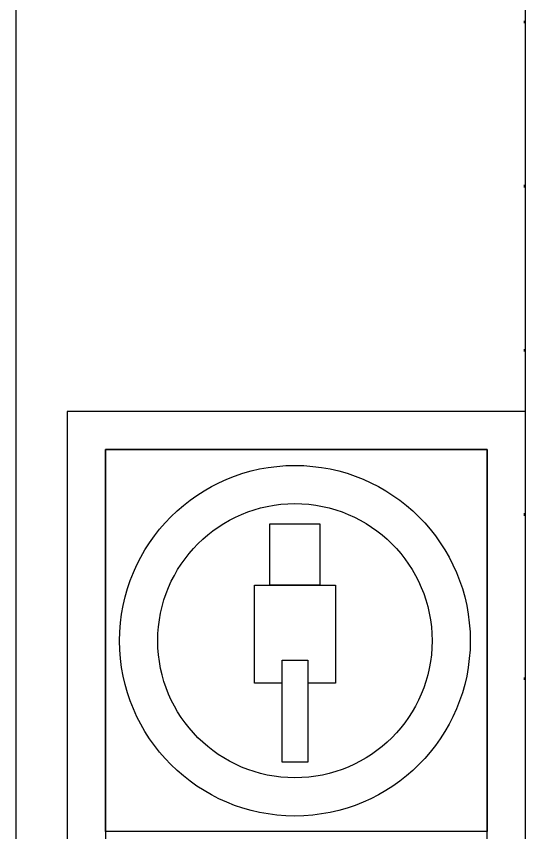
# Model space of a CAD drawing. Header units: inches. Extents: x 21 to 38546, y 13 to 15001.
# Drawn here: x 4621.76 to 4642.16, y 1950.53 to 1982.61 of the extents above; entities that cross this region are included whole.
import ezdxf

# ---------------------------------------------------------------- set-up
doc = ezdxf.new("R2010")
doc.units = ezdxf.units.IN
doc.header["$MEASUREMENT"] = 0
doc.set_wipeout_variables(frame=1)
doc.linetypes.add('DOT', pattern=[6.35, 0, -6.35])
for name, color, linetype, lineweight in [('Z_MİM_-KM-BEAM-RAY', 8, 'DOT', 25), ('Z_MİM_-KM-FIRE-CABINET', 8, 'Continuous', 25), ('Z_MİM_-KM-WALL', 8, 'Continuous', 25)]:
    doc.layers.add(name, color=color, linetype=linetype, lineweight=lineweight)
doc.layers.add('Z_MİM_-KM-WIPEOUT', color=8, linetype='Continuous', lineweight=25, plot=False)

# ---------------------------------------------------------------- blocks, each defined once
blk = doc.blocks.new('*U186')
blk.add_wipeout([(596917.023, -18089.604), (597007.023, -18089.604), (597007.023, -18071.604), (597007.023, -18066.604), (596917.023, -18066.604)]).dxf.layer = 'Z_MİM_-KM-WIPEOUT'
blk.add_wipeout([(596917.023, -18089.604), (597007.023, -18089.604), (597007.023, -18071.604), (596917.023, -18071.604)]).dxf.layer = 'Z_MİM_-KM-WIPEOUT'
for points in [[(596917.023, -18089.604), (597007.023, -18089.604), (597007.023, -18071.604), (596917.023, -18071.604)], [(596918.523, -18088.104), (597005.523, -18088.104), (597005.523, -18073.104), (596918.523, -18073.104)], [(596933.523, -18088.104), (596918.523, -18088.104), (596918.523, -18073.104), (596933.523, -18073.104)], [(596921.437, -18079.679), (596923.847, -18079.679), (596923.847, -18081.64), (596921.437, -18081.64)], [(596926.799, -18080.155), (596930.808, -18080.155), (596930.808, -18081.164), (596926.799, -18081.164)]]:
    blk.add_lwpolyline(points, close=True)
blk.add_lwpolyline([(596927.701, -18081.164), (596927.701, -18082.248), (596923.847, -18082.248), (596923.847, -18079.071), (596927.701, -18079.071), (596927.701, -18080.155)])
for radius in [6.887, 5.387]:
    blk.add_circle((596926.032, -18080.66), radius)
blk = doc.blocks.new('-KM_Kiriş İzi_ZK')
at = {"layer": 'Z_MİM_-KM-BEAM-RAY'}
blk.add_line((1310, 1110), (1310, 880), dxfattribs=at)

msp = doc.modelspace()

# ---------------------------------------------------------------- linework, layer by layer
at = {"layer": 'Z_MİM_-KM-WALL'}
msp.add_line((4621.758, 1862.084), (4621.758, 2092.083), dxfattribs=at)

# ---------------------------------------------------------------- block references
at = {"layer": 'Z_MİM_-KM-FIRE-CABINET', "rotation": 270}
msp.add_blockref('*U186', (22713.362, 598884.106), dxfattribs=at)

# ---------------------------------------------------------------- next in the draw order: linework, layer by layer
at = {"layer": 'Z_MİM_-KM-WALL'}
msp.add_line((4641.758, 1862.084), (4641.758, 2092.083), dxfattribs=at)

# ---------------------------------------------------------------- next in the draw order: block references
at = {"layer": 'Z_MİM_-KM-BEAM-RAY'}
msp.add_blockref('-KM_Kiriş İzi_ZK', (3331.714, 982.083), dxfattribs=at)

doc.saveas('drawing.dxf')
